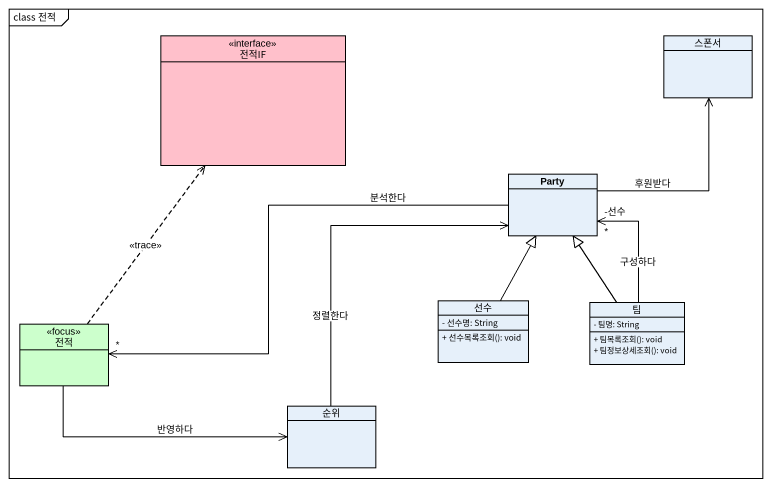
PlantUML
@startuml
mainframe class 전적
hide circle
hide empty members
skinparam classAttributeIconSize 0
interface 전적IF <<interface>> #FFC0CB
class 스폰서
class Party
class 선수 {
  - 선수명: String
  + 선수목록조회(): void
}
class 팀 {
  - 팀명: String
  + 팀목록조회(): void
  + 팀정보상세조회(): void
}
class 전적 <<focus>> #CCFFCC
class 순위
Party -up-> 스폰서 : 후원받다
Party -left-> "*" 전적 : 분석한다
선수 -up-|> Party
팀 -up-|> Party
팀 -up-> "-선수\n*" Party : 구성하다
전적 .up.> 전적IF : <<trace>>
전적 -right-> 순위 : 반영하다
순위 -up-> Party : 정렬한다
@enduml
